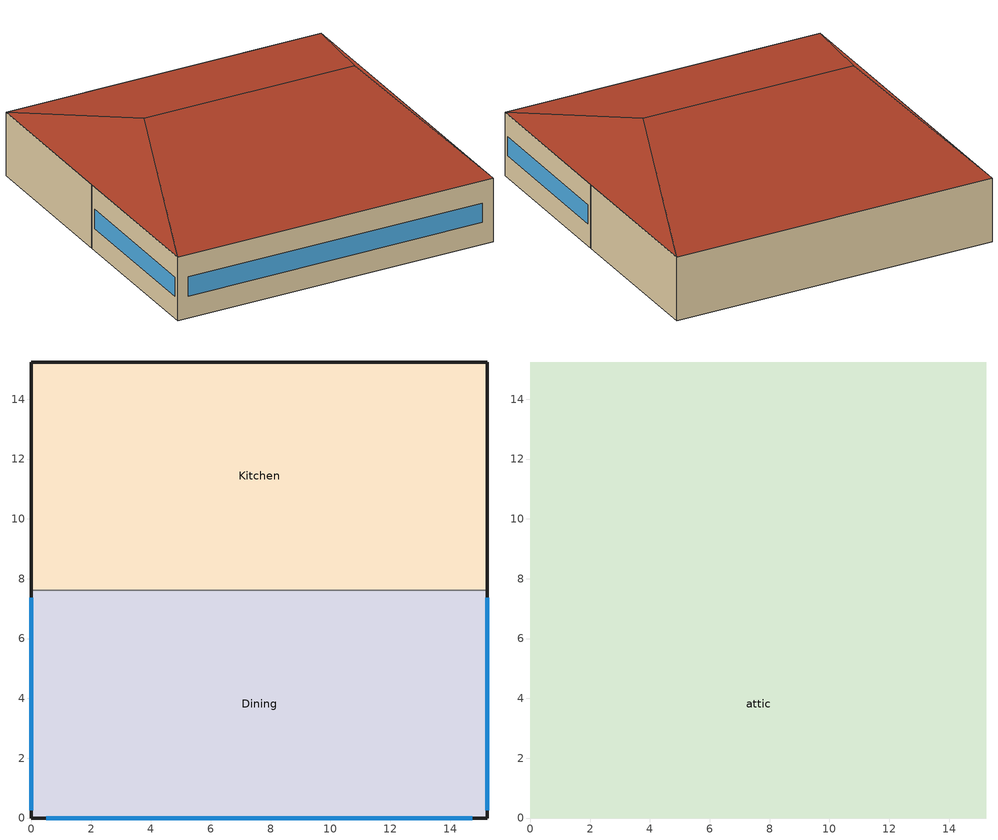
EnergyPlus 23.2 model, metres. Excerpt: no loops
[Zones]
Dining
 floor ground (ext-slab): 15.24,7.62 15.24,0 0,0 0,7.62 z0
 wall outside (Wood Frame Non-res Ext Wall): 0,7.62 0,0 15.24,0 15.24,7.62 z0:3.05
 wall to Kitchen (int-walls): 15.24,7.62 0,7.62 z0:3.05
 window (Window Non-res Fixed): 15.24,0.25 15.24,7.37 / 0.51,0 14.73,0 / 0,7.37 0,0.25 z1.07:1.98
Kitchen
 floor ground (ext-slab): 15.24,15.24 15.24,7.62 0,7.62 0,15.24 z0
 wall outside (Wood Frame Non-res Ext Wall): 15.24,7.62 15.24,15.24 0,15.24 0,7.62 z0:3.05
attic
 floor to Dining (Attic Non-res Floor): 0,0 0,7.62 15.24,7.62 15.24,0 z3.05
 floor to Kitchen (Attic Non-res Floor): 15.24,15.24 15.24,7.62 0,7.62 0,15.24 z3.05
 roof outside (Attic Non-res Roof): 15.24,0,3.05 15.24,15.24,3.05 12.7,7.62,5.59; 15.24,15.24,3.05 0,15.24,3.05 2.54,7.62,5.59 12.7,7.62,5.59; 0,0,3.05 15.24,0,3.05 12.7,7.62,5.59 2.54,7.62,5.59; 0,15.24,3.05 0,0,3.05 2.54,7.62,5.59
[Building]
Ref Bldg Quick Service Restaurant New2004_v1.3_5.0: North Axis {deg}=0; Terrain=City; Loads Convergence Tolerance Value {W}=0.04; Temperature Convergence Tolerance Value {deltaC}=0.2; Solar Distribution=FullInteriorAndExterior; Maximum Number of Warmup Days=25; Minimum Number of Warmup Days=6
[Site:Location]
USA IL-CHICAGO-OHARE: Latitude {deg}=41.77; Longitude {deg}=-87.75; Time Zone {hr}=-6; Elevation {m}=190
[SizingPeriod:DesignDay] Day of Month=21; Humidity Condition Type=Wetbulb; Barometric Pressure {Pa}=99063; Rain Indicator=No; Snow Indicator=No; Daylight Saving Time Indicator=No; Solar Model Indicator=ASHRAEClearSky
Name | Month | Day Type | Maximum Dry-Bulb Temperature {C} | Daily Dry-Bulb Temperature Range {deltaC} | Wetbulb or DewPoint at Maximum Dry-Bulb {C} | Wind Speed {m/s} | Wind Direction {deg} | Sky Clearness
CHICAGO Ann Htg 99.6% Condns DB | 1 | WinterDesignDay | -20.6 | 0 | -20.6 | 4.9 | 270 | 0
CHICAGO Ann Clg .4% Condns WB=>MDB | 7 | SummerDesignDay | 31.2 | 10.7 | 25.5 | 5.3 | 230 | 1
[Site:WaterMainsTemperature]
Calculation Method=CORRELATION; Annual Average Outdoor Air Temperature {C}=9.69; Maximum Difference In Monthly Average Outdoor Air Temperatures {deltaC}=28.1
[Site:GroundTemperature:BuildingSurface]
19.527, 19.502, 19.536, 19.598, 20.002, 21.64, 22.225, 22.375, 21.449, 20.121, 19.802, 19.633
[Construction]
Wood Frame Non-res Ext Wall: Wood Siding, Wood Frame NonRes Wall Insulation, 1/2IN Gypsum
Attic Non-res Floor: 1/2IN Gypsum, AtticFloor NonRes Insulation, 1/2IN Gypsum
Attic Non-res Roof: Roof Membrane, Metal Decking
ext-slab: HW CONCRETE
int-walls: 1/2IN Gypsum, 1/2IN Gypsum
Window Non-res Fixed: NonRes Fixed Assembly Window
InteriorFurnishings: Std Wood 6inch
[Material] Thermal Absorptance=0.9
Name | Roughness | Thickness {m} | Conductivity {W/m-K} | Density {kg/m3} | Specific Heat {J/kg-K} | Solar Absorptance | Visible Absorptance
Wood Frame NonRes Wall Insulation | MediumRough | 0.0812848 | 0.049 | 265 | 836.8 | 0.7 | 0.7
AtticFloor NonRes Insulation | MediumRough | 0.236805 | 0.049 | 265 | 836.8 | 0.7 | 0.7
Std Wood 6inch | MediumSmooth | 0.15 | 0.12 | 540 | 1210 | 0.7 | 0.7
Wood Siding | MediumSmooth | 0.01 | 0.11 | 544.62 | 1210 | 0.78 | 0.78
1/2IN Gypsum | Smooth | 0.0127 | 0.16 | 784.9 | 830 | 0.92 | 0.92
HW CONCRETE | Rough | 0.1016 | 1.311 | 2240 | 836.8 | 0.7 | 0.7
Roof Membrane | VeryRough | 0.0095 | 0.16 | 1121.29 | 1460 | 0.7 | 0.7
Metal Decking | MediumSmooth | 0.0015 | 45.006 | 7680 | 418.4 | 0.7 | 0.3
[WindowMaterial:SimpleGlazingSystem]
NonRes Fixed Assembly Window: U-Factor {W/m2-K}=3.23646; Solar Heat Gain Coefficient=0.39
[Zone] Type=1; Multiplier=1; Floor Area {m2}=autocalculate
Name | Part of Total Floor Area
Dining; Kitchen | Yes
attic | No
[People] Number of People Schedule=BLDG_OCC_SCH; Fraction Radiant=0.3; Sensible Heat Fraction=AUTOCALCULATE; Activity Level Schedule=ACTIVITY_SCH; Enable ASHRAE 55 Comfort Warnings=No; Mean Radiant Temperature Calculation Type=ZoneAveraged; Work Efficiency Schedule=WORK_EFF_SCH; Clothing Insulation Calculation Method=ClothingInsulationSchedule; Clothing Insulation Schedule=CLOTHING_SCH; Air Velocity Schedule=AIR_VELO_SCH; Thermal Comfort Model 1 Type=FANGER
Name | Zone or ZoneList or Space or SpaceList | Number of People Calculation Method | Floor Area per Person {m2/person} | Number of People
Dining People | Dining | Area/Person | 1.39
Kitchen People | Kitchen | People |  | 6.25
[Lights] Schedule=BLDG_LIGHT_SCH; Design Level Calculation Method=Watts/Area; Return Air Fraction=0; Fraction Radiant=0.7; Fraction Visible=0.2; Fraction Replaceable=1; Return Air Fraction Calculated from Plenum Temperature=No
Name | Zone or ZoneList or Space or SpaceList | Watts per Zone Floor Area {W/m2}
Dining_Lights | Dining | 22.6
Kitchen_Lights | Kitchen | 12.9
[ElectricEquipment] Schedule=BLDG_EQUIP_SCH; Design Level Calculation Method=EquipmentLevel; Fraction Latent=0.25; Fraction Radiant=0.3
Name | Zone or ZoneList or Space or SpaceList | Design Level {W} | Fraction Lost
Dining_MiscElec_Equip | Dining | 15000 | 0
Kitchen_MiscElec_Equip | Kitchen | 35000 | 0.3
[GasEquipment]
Kitchen_MiscGas_Equip: Zone or ZoneList or Space or SpaceList=Kitchen; Schedule=GAS_EQUIP_SCH; Design Level Calculation Method=EquipmentLevel; Design Level {W}=150055; Fraction Latent=0.1; Fraction Radiant=0.2; Fraction Lost=0.7
[Exterior:Lights]
Exterior Facade Lighting: Schedule=ALWAYS_ON; Design Level {W}=2529; Control Option=AstronomicalClock
[ZoneInfiltration:DesignFlowRate] Constant Term Coefficient=1; Temperature Term Coefficient=0; Velocity Term Coefficient=0; Velocity Squared Term Coefficient=0
Name | Zone or ZoneList or Space or SpaceList | Schedule | Design Flow Rate Calculation Method | Flow per Exterior Surface Area {m3/s-m2} | Air Changes per Hour {1/hr}
Dining_Infiltration | Dining | INFIL_HALF_ON_SCH | Flow/ExteriorArea | 0.000302
Kitchen_Infiltration | Kitchen | INFIL_HALF_ON_SCH | Flow/ExteriorArea | 0.000302
attic_Infiltration | attic | ALWAYS_ON | AirChanges/Hour |  | 1
[InternalMass] Construction=InteriorFurnishings; Surface Area {m2}=232.343
Name | Zone or ZoneList
Dining Internal Mass | Dining
Kitchen Internal Mass | Kitchen
[ZoneMixing]
Kitchen Exhaust Fanmixing_0: Zone or Space=Kitchen; Schedule=HVACOperationSchd; Design Flow Rate Calculation Method=Flow/Zone; Design Flow Rate {m3/s}=0.834532; Source Zone or Space=Dining; Delta Temperature {deltaC}=0
[AvailabilityManager:NightCycle] Applicability Schedule=ALWAYS_ON; Fan Schedule=HVACOperationSchd; Control Type=CycleOnAny; Thermostat Tolerance {deltaC}=1; Cycling Run Time Control Type=FixedRunTime; Cycling Run Time {s}=1800
PSZ-AC_1:1 Availability Manager; PSZ-AC_2:2 Availability Manager
[UtilityCost:Tariff]
Name | Output Meter | Conversion Factor Choice | Demand Window Length | Monthly Charge or Variable | Group
PSI_LLF_LowLoadFactorService | Electricity:Facility | kWh | HalfHour | 15 | Comm Elect
PSI_CS_CommercialElectricService | Electricity:Facility | kWh |  | 9.4 | Comm Elect
IN_EIAMonthlyRateGas | NaturalGas:Facility | MCF |  | 0 | Comm Gas
[UtilityCost:Charge:Block] Source Variable=totalEnergy; Season=Annual; Category Variable=EnergyCharges
Name | Utility Cost Charge Block | Tariff | Block Size 1 Value or Variable | Block 1 Cost per Unit Value or Variable | Block Size 2 Value or Variable | Block 2 Cost per Unit Value or Variable | Block Size 3 Value or Variable | Block 3 Cost per Unit Value or Variable | Block Size 4 Value or Variable | Block 4 Cost per Unit Value or Variable | Block Size Multiplier Value or Variable
 | AnnualEnergyCharge | PSI_LLF_LowLoadFactorService | 300 | 0.108222 | 700 | 0.087021 | 1500 | 0.07842 | remaining | 0.05832
 | AnnualDemandBaseCharge | PSI_LLF_LowLoadFactorService | 190 | 0 | 110 | 0.051773 | remaining | 0.046965 |  |  | TotalDemand
 | AnnualEnergyCharge | PSI_CS_CommercialElectricService | 300 | 0.082409 | 700 | 0.072873 | 1500 | 0.061696 | remaining | 0.041179
[UtilityCost:Charge:Simple] Season=Annual
Name | Utility Cost Charge Simple | Tariff | Source Variable | Category Variable | Cost per Unit Value or Variable
 | FuelCostAdjustEnergyCharge | PSI_LLF_LowLoadFactorService | totalEnergy | EnergyCharges | 0.002028
 | QualPollutionControlAdjustEnergyCharge | PSI_LLF_LowLoadFactorService | totalEnergy | EnergyCharges | 0.000536
 | SoxNoxRiderAdjustEnergyCharge | PSI_LLF_LowLoadFactorService | totalEnergy | EnergyCharges | 0.001127
 | DSMRiderAdjustEnergyCharge | PSI_LLF_LowLoadFactorService | totalEnergy | EnergyCharges | -0.00037
 | PurchPowerTrackerAdjustEnergyCharge | PSI_LLF_LowLoadFactorService | totalEnergy | EnergyCharges | -3.1e-05
 | MidwestISOAdjustEnergyCharge | PSI_LLF_LowLoadFactorService | totalEnergy | EnergyCharges | -0.000216
 | CleanCoalRiderEnergyCharge | PSI_LLF_LowLoadFactorService | totalEnergy | EnergyCharges | 0.000833
 | TaxofeightPercent | PSI_LLF_LowLoadFactorService | SubTotal | Taxes | 0.08
 | FuelCostAdjustEnergyCharge | PSI_CS_CommercialElectricService | totalEnergy | EnergyCharges | 0.002028
 | QualPollutionControlAdjustEnergyCharge | PSI_CS_CommercialElectricService | totalEnergy | EnergyCharges | 0.000536
 | SoxNoxRiderAdjustEnergyCharge | PSI_CS_CommercialElectricService | totalEnergy | EnergyCharges | 0.001127
 | DSMRiderAdjustEnergyCharge | PSI_CS_CommercialElectricService | totalEnergy | EnergyCharges | 0.000021
 | PurchPowerTrackerAdjustEnergyCharge | PSI_CS_CommercialElectricService | totalEnergy | EnergyCharges | 0.000034
 | MidwestISOAdjustEnergyCharge | PSI_CS_CommercialElectricService | totalEnergy | EnergyCharges | -0.000203
 | CleanCoalRiderEnergyCharge | PSI_CS_CommercialElectricService | totalEnergy | EnergyCharges | 0.000807
 | TaxofeightPercent | PSI_CS_CommercialElectricService | SubTotal | Taxes | 0.08
 | MonthlyRateGasCharge | IN_EIAMonthlyRateGas | totalEnergy | EnergyCharges | IN_MonthlyGasRates
 | TaxofEightPercent | IN_EIAMonthlyRateGas | SubTotal | Taxes | 0.08
[UtilityCost:Qualify] Variable=TotalDemand; Threshold Value or Variable=75; Season=Annual; Threshold Test=Count
Name | Utility Cost Qualify | Tariff | Qualify Type | Number of Months
 | MinDemand75kw | PSI_LLF_LowLoadFactorService | Minimum | 12
 | MaxDemand75kw | PSI_CS_CommercialElectricService | Maximum | 1
[UtilityCost:Variable]
IN_MonthlyGasRates: Tariff=IN_EIAMonthlyRateGas; Variable Type=Currency; January Value=8.22; February Value=7.51; March Value=8.97; April Value=9.01; May Value=9.16; June Value=10.44; July Value=10.32; August Value=10.13; September Value=9.2; October Value=8.18; November Value=7.83; December Value=7.63
[Schedule:Compact]
ALWAYS_ON: Through: 12/31, For: AllDays, Until: 24:00, 1
ACTIVITY_SCH: Through: 12/31, For: AllDays, Until: 24:00, 120
AIR_VELO_SCH: Through: 12/31, For: AllDays, Until: 24:00, 0.2
BLDG_EQUIP_SCH: Through: 12/31, For: Weekday, Until: 06:00, 0.1, Until: 08:00, 0.35, Until: 10:00, 0.25, Until: 14:00, 0.35, Until: 17:00, 0.25, Until: 20:00, 0.35, Until: 24:00, 0.25, For: Saturday, Until: 06:00, 0.1, Until: 08:00, 0.35, Until: 10:00, 0.25, Until: 14:00, 0.35, Until: 17:00, 0.25, Until: 20:00, 0.35, Until: 24:00, 0.25, For: SummerDesignDay, Until: 24:00, 0.35, For: WinterDesignDay, Until: 24:00, 0, For: Sunday Holidays AllOtherDays, Until: 06:00, 0.1, Until: 08:00, 0.35, Until: 10:00, 0.25, Until: 14:00, 0.35, Until: 17:00, 0.25, Until: 20:00, 0.35, Until: 24:00, 0.25
BLDG_LIGHT_SCH: Through: 12/31, For: SummerDesignDay, Until: 24:00, 1, For: WinterDesignDay, Until: 24:00, 0, For: Weekday Saturday Sunday Holidays AllOtherDays, Until: 01:00, 0.45, Until: 05:00, 0.15, Until: 06:00, 0.45, Until: 24:00, 0.9
BLDG_OCC_SCH: Through: 12/31, For: Weekdays, Until: 01:00, 0.05, Until: 05:00, 0, Until: 06:00, 0.05, Until: 07:00, 0.1, Until: 09:00, 0.4, Until: 10:00, 0.3, Until: 11:00, 0.2, Until: 12:00, 0.5, Until: 13:00, 0.8, Until: 14:00, 0.7, Until: 15:00, 0.4, Until: 16:00, 0.2, Until: 17:00, 0.25, Until: 18:00, 0.5, Until: 21:00, 0.55, Until: 22:00, 0.5, Until: 23:00, 0.35, Until: 24:00, 0.2, For: SummerDesignDay, Until: 24:00, 1, For: WinterDesignDay, Until: 24:00, 0, For: Saturday Sunday Holidays AllOtherDays, Until: 01:00, 0.05, Until: 05:00, 0, Until: 07:00, 0.05, Until: 10:00, 0.3, Until: 11:00, 0.2, Until: 12:00, 0.45, Until: 13:00, 0.6, Until:14:00, 0.5, Until: 15:00, 0.35, Until: 18:00, 0.3, Until: 21:00, 0.55, Until: 22:00, 0.5, Until: 23:00, 0.35, Until: 24:00, 0.2
GAS_EQUIP_SCH: Through: 12/31, For: SummerDesignDay, Until: 24:00, 0.25, For: WinterDesignDay, Until: 24:00, 0, For: AllOtherDays, Until: 05:00, 0.02, Until: 06:00, 0.03, Until: 07:00, 0.09, Until: 08:00, 0.14, Until: 10:00, 0.1, Until: 11:00, 0.22, Until: 12:00, 0.27, Until: 13:00, 0.24, Until: 14:00, 0.21, Until: 15:00, 0.14, Until:16:00, 0.13, Until:17:00, 0.15, Until: 20:00, 0.17, Until: 21:00, 0.15, Until: 22:00, 0.14, Until: 23:00, 0.12, Until: 24:00, 0.02
INFIL_HALF_ON_SCH: Through: 12/31, For: Weekdays SummerDesignDay, Until: 05:00, 1, Until: 24:00, 0.5, For: Saturday WinterDesignDay, Until: 05:00, 1, Until: 24:00, 0.5, For: Sunday Holidays AllOtherDays, Until: 05:00, 1, Until: 24:00, 0.5
WORK_EFF_SCH: Through: 12/31, For: AllDays, Until: 24:00, 0
CLOTHING_SCH: Through: 04/30, For: AllDays, Until: 24:00, 1, Through: 09/30, For: AllDays, Until: 24:00, 0.5, Through: 12/31, For: AllDays, Until: 24:00, 1
HVACOperationSchd: Through: 12/31, For: AllDays, Until: 01:00, 1, Until: 05:00, 0, Until: 24:00, 1
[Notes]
RefBldgQuickServiceRestaurantNew2004_Chicago.idf
This example file is based on Version 1.3_5.0 and was transitioned to Version 6.0 using the transition utility
DOE Commercial Reference Building
Quick Service Restaurant, new construction 90.1-2004
EnergyPlus Version 6.0
ASHRAE Standards 90.1-2004 and 62-1999
Description:  Single story, Two zone building.
Form:         Area = 232 m2 (2,500 ft2); Number of Stories = 1 plus attic; Shape = rectangle, Aspect ratio = 1.0
Envelope:     Envelope thermal properties vary with climate according to ASHRAE Standard 90.1-2004.
Opaque constructions: wood frame walls; attic roof; slab-on-grade floor
Windows: window-to-wall ratio = 14%
Infiltration = 0.4 cfm/ft2 above grade wall area at 0.3 in wc (75 Pa) adjusted to 0.016 in wc (4 Pa).
50% of full value when ventilation system on.
HVAC:         ASHRAE 90.1-2004 PSZ-AC, gas furnace
Economizer per 90.1-2004
Exhaust:      Kitchen exhaust 1557 L/s (3300 cfm), 54% of exhaust make-up air from dining
Kitchen exhaust fan modeled to demonstrate new V8 features for Fan:ZoneExhaust (and remove a workaround in the original)
The balancing feature is used so that the full 1557 L/s can be exhausted from the kitchen, but only 722L/s is
deprecated from the return air flow because 835 L/s is obtained from the Dining zone via ZoneMixing
Refrigeration: Walk-in cooler and walk-in freezer
Int. gains:   W/m2 (W/ft2)   lights            elec plug       gas plug
Detached Shading:               None
Daylight:                       None
Natural Ventilation:            None
Zonal Equipment:                None
Air Primary Loops:              PSZ-AC:1; PSZ-AC:2
Plant Loops:                    SHWSys1
System Equipment Autosize:      Yes
Purchased Cooling:              None
Purchased Heating:              None
Coils:                          Coil:Cooling:DX:SingleSpeed; Coil:Cooling:DX:TwoSpeed; Coil:Heating:Fuel
Pumps:                          None
Boilers:                        None
Chillers:                       None
Reference citation for the Commercial Reference Buildings:
Deru, M.; Field, K.; Studer, D.; Benne, K.; Griffith, B.; Torcellini, P;
Halverson, M.; Winiarski, D.; Liu, B.; Rosenberg, M.; Huang, J.;
Yazdanian, M.; Crawley, D. (2010).
U.S. Department of Energy Commercial Reference Building Models of the National Building Stock.
Washington, DC: U.S. Department of Energy, Energy Efficiency and
Renewable Energy, Office of Building Technologies.
***GENERAL SIMULATION PARAMETERS***
Number of Zones: 3
***HOLIDAYS & DAYLIGHT SAVINGS***
